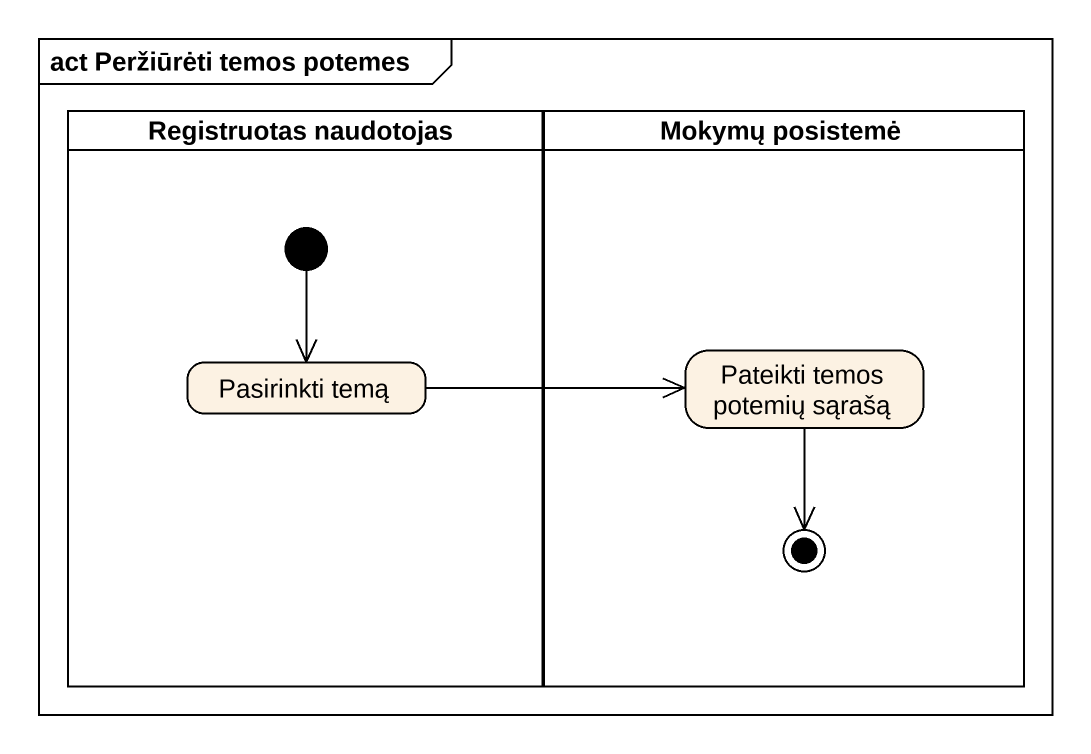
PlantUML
@startuml
mainframe act Peržiūrėti temos potemes
hide empty description
state "Registruotas naudotojas" as Registruotas_naudotojas <<partition>> {
  state "Pasirinkti temą" as Pasirinkti_temą
  [*] --> Pasirinkti_temą
}
state "Mokymų posistemė" as Mokymų_posistemė <<partition>> {
  state "Pateikti temos potemių sąrašą" as Pateikti_temos_potemių
  Pateikti_temos_potemių --> [*]
}
Pasirinkti_temą -right-> Pateikti_temos_potemių
@enduml
